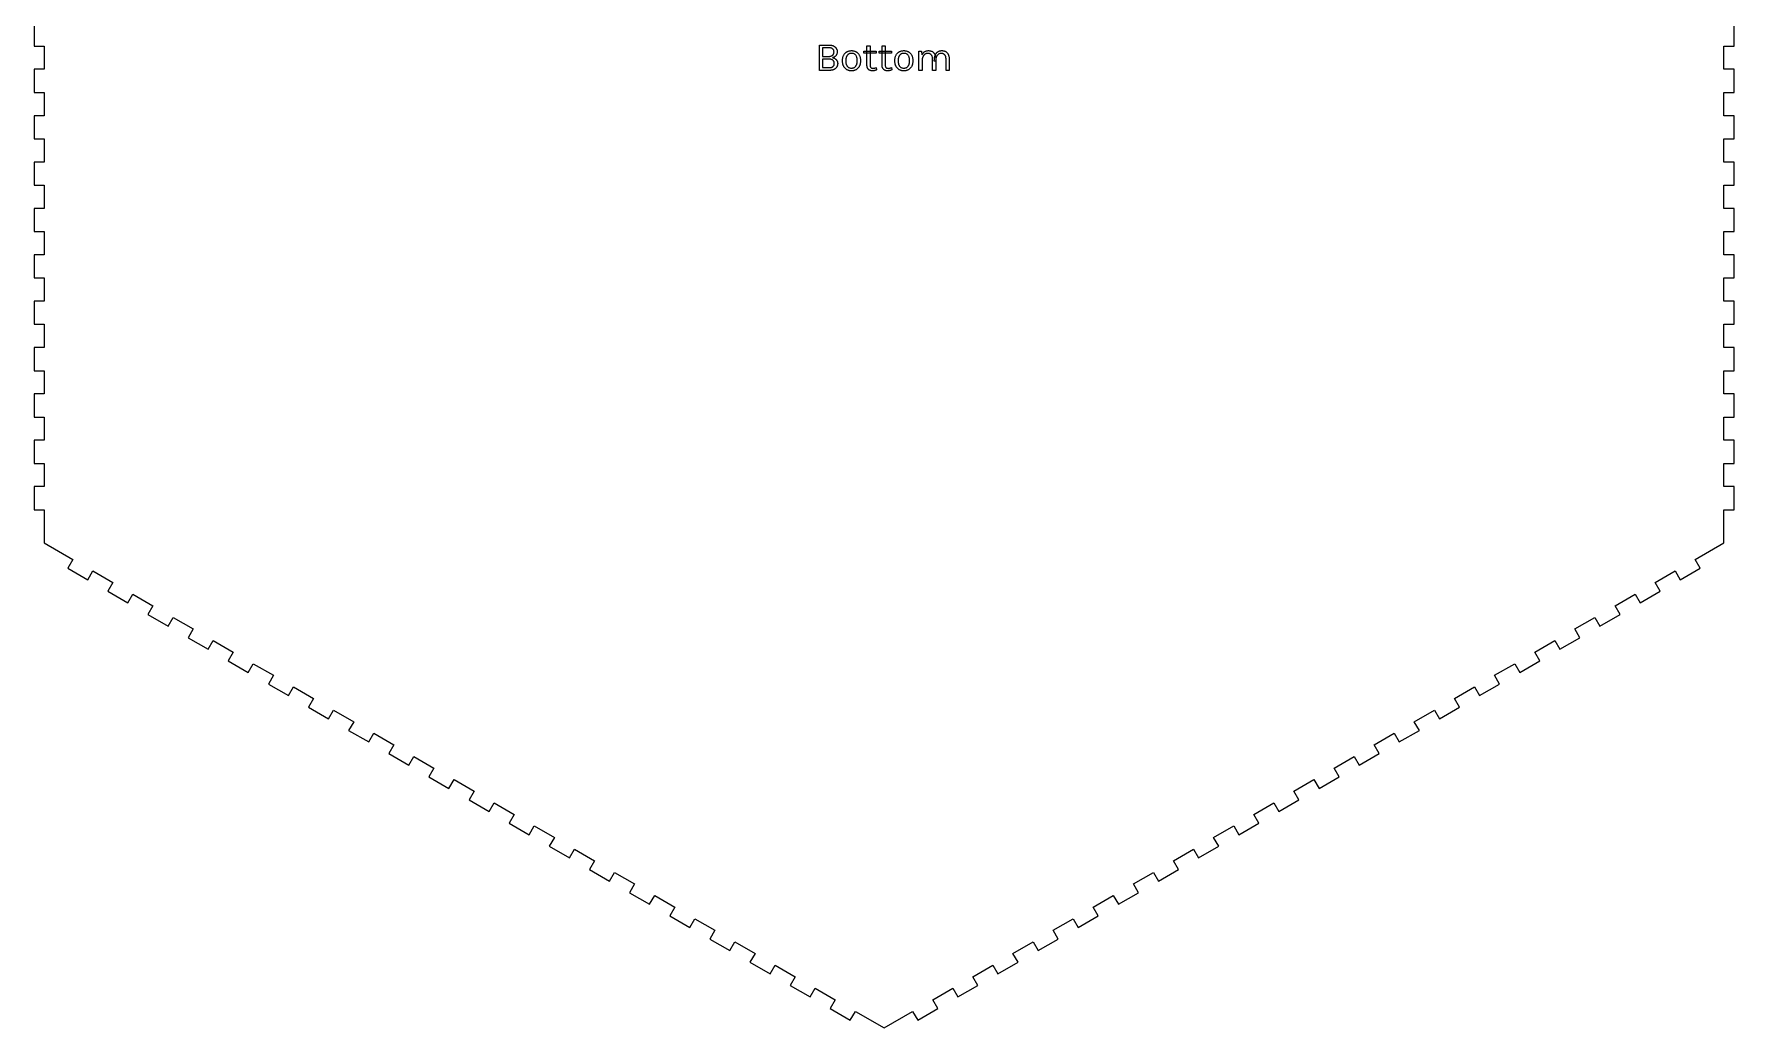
# Model space of a CAD drawing. Extents: x 3 to 808, y 3 to 580.
# Drawn here: x 3 to 509, y 3 to 299 of the extents above; entities that cross this region are included whole.
import ezdxf

# ---------------------------------------------------------------- set-up
doc = ezdxf.new("R2010")
doc.units = 0
doc.layers.get('0').update_dxf_attribs({"lineweight": 0})

msp = doc.modelspace()

# ---------------------------------------------------------------- linework, layer by layer
for p, q in [((3, 302.021), (3, 295.123)), ((509, 295.123), (509, 302.021)), ((3, 295.123), (6, 295.123)), ((6, 295.123), (6, 288.227)), ((236.8, 287.907), (236.8, 295.443)), ((236.8, 295.443), (239.62, 295.443)), ((239.596, 294.639), (237.736, 294.639)), ((237.736, 294.639), (237.736, 292.071)), ((239.736, 294.636), (239.596, 294.639)), ((239.596, 294.639), (239.596, 294.639)), ((239.596, 294.639), (239.596, 294.639)), ((239.62, 295.443), (239.783, 295.44)), ((239.869, 294.626), (239.736, 294.636)), ((239.783, 295.44), (239.94, 295.432)), ((239.997, 294.609), (239.869, 294.626)), ((239.94, 295.432), (240.091, 295.418)), ((240.118, 294.586), (239.997, 294.609)), ((240.091, 295.418), (240.237, 295.399)), ((240.233, 294.556), (240.118, 294.586)), ((240.342, 294.52), (240.233, 294.556)), ((240.237, 295.399), (240.377, 295.375)), ((240.444, 294.477), (240.342, 294.52)), ((240.377, 295.375), (240.512, 295.345)), ((240.541, 294.428), (240.444, 294.477)), ((240.512, 295.345), (240.641, 295.309)), ((240.631, 294.372), (240.541, 294.428)), ((240.715, 294.309), (240.631, 294.372)), ((240.641, 295.309), (240.764, 295.268)), ((240.792, 294.24), (240.715, 294.309)), ((240.764, 295.268), (240.882, 295.222)), ((240.861, 294.166), (240.792, 294.24)), ((240.922, 294.088), (240.861, 294.166)), ((240.882, 295.222), (240.994, 295.17)), ((240.974, 294.004), (240.922, 294.088)), ((241.019, 293.914), (240.974, 294.004)), ((240.994, 295.17), (241.1, 295.113)), ((241.055, 293.82), (241.019, 293.914)), ((241.084, 293.72), (241.055, 293.82)), ((241.104, 293.616), (241.084, 293.72)), ((241.1, 295.113), (241.201, 295.054)), ((241.116, 293.506), (241.104, 293.616)), ((241.12, 293.391), (241.116, 293.506)), ((241.201, 295.054), (241.297, 294.99)), ((241.297, 294.99), (241.387, 294.924)), ((241.387, 294.924), (241.471, 294.853)), ((241.471, 294.853), (241.55, 294.78)), ((241.55, 294.78), (241.623, 294.702)), ((241.623, 294.702), (241.691, 294.622)), ((241.691, 294.622), (241.753, 294.537)), ((241.753, 294.537), (241.81, 294.45)), ((241.81, 294.45), (241.861, 294.36)), ((241.861, 294.36), (241.907, 294.268)), ((241.907, 294.268), (241.948, 294.174)), ((241.948, 294.174), (241.983, 294.079)), ((241.983, 294.079), (242.012, 293.983)), ((242.012, 293.983), (242.037, 293.884)), ((242.037, 293.884), (242.056, 293.784)), ((242.056, 293.784), (242.069, 293.683)), ((242.069, 293.683), (242.077, 293.58)), ((242.077, 293.58), (242.08, 293.475)), ((244.957, 293.445), (245.079, 293.51)), ((245.079, 293.51), (245.205, 293.568)), ((245.205, 293.568), (245.334, 293.619)), ((245.334, 293.619), (245.467, 293.664)), ((245.467, 293.664), (245.603, 293.701)), ((245.603, 293.701), (245.742, 293.732)), ((245.742, 293.732), (245.885, 293.756)), ((245.885, 293.756), (246.031, 293.773)), ((246.031, 293.773), (246.181, 293.783)), ((246.181, 293.783), (246.334, 293.787)), ((246.334, 293.787), (246.334, 293.787)), ((246.334, 293.787), (246.486, 293.783)), ((246.486, 293.783), (246.635, 293.773)), ((246.635, 293.773), (246.78, 293.756)), ((246.78, 293.756), (246.922, 293.732)), ((246.922, 293.732), (247.061, 293.701)), ((247.061, 293.701), (247.196, 293.664)), ((247.196, 293.664), (247.328, 293.619)), ((247.328, 293.619), (247.457, 293.568)), ((247.457, 293.568), (247.583, 293.51)), ((247.583, 293.51), (247.705, 293.445)), ((250.012, 292.995), (250.012, 293.643)), ((250.012, 293.643), (253.672, 293.643)), ((250.936, 289.383), (250.936, 295.239)), ((250.936, 295.239), (251.86, 295.239)), ((251.86, 295.239), (251.86, 289.407)), ((253.672, 293.643), (253.672, 292.995)), ((254.524, 292.995), (254.524, 293.643)), ((254.524, 293.643), (258.184, 293.643)), ((255.448, 289.383), (255.448, 295.239)), ((255.448, 295.239), (256.372, 295.239)), ((256.372, 295.239), (256.372, 289.407)), ((258.184, 293.643), (258.184, 292.995)), ((260.539, 293.445), (260.661, 293.51)), ((260.661, 293.51), (260.787, 293.568)), ((260.787, 293.568), (260.916, 293.619)), ((260.916, 293.619), (261.049, 293.664)), ((261.049, 293.664), (261.185, 293.701)), ((261.185, 293.701), (261.324, 293.732)), ((261.324, 293.732), (261.467, 293.756)), ((261.467, 293.756), (261.613, 293.773)), ((261.613, 293.773), (261.763, 293.783)), ((261.763, 293.783), (261.916, 293.787)), ((261.916, 293.787), (261.916, 293.787)), ((261.916, 293.787), (262.068, 293.783)), ((262.068, 293.783), (262.217, 293.773)), ((262.217, 293.773), (262.362, 293.756)), ((262.362, 293.756), (262.504, 293.732)), ((262.504, 293.732), (262.643, 293.701)), ((262.643, 293.701), (262.778, 293.664)), ((262.778, 293.664), (262.91, 293.619)), ((262.91, 293.619), (263.039, 293.568)), ((263.039, 293.568), (263.165, 293.51)), ((263.165, 293.51), (263.287, 293.445)), ((266.398, 287.907), (266.398, 293.643)), ((266.398, 293.643), (267.202, 293.643)), ((267.202, 293.643), (267.31, 292.491)), ((268.069, 293.451), (268.169, 293.515)), ((268.169, 293.515), (268.272, 293.572)), ((268.272, 293.572), (268.38, 293.622)), ((268.38, 293.622), (268.491, 293.666)), ((268.491, 293.666), (268.607, 293.703)), ((268.607, 293.703), (268.726, 293.733)), ((268.726, 293.733), (268.849, 293.757)), ((268.849, 293.757), (268.976, 293.773)), ((268.976, 293.773), (269.107, 293.783)), ((269.107, 293.783), (269.242, 293.787)), ((269.242, 293.787), (269.242, 293.787)), ((269.242, 293.787), (269.376, 293.784)), ((269.376, 293.784), (269.505, 293.775)), ((269.505, 293.775), (269.631, 293.76)), ((269.631, 293.76), (269.753, 293.738)), ((269.753, 293.738), (269.871, 293.711)), ((269.871, 293.711), (269.985, 293.678)), ((269.985, 293.678), (270.096, 293.638)), ((270.096, 293.638), (270.202, 293.593)), ((270.202, 293.593), (270.304, 293.541)), ((270.304, 293.541), (270.403, 293.484)), ((270.403, 293.484), (270.497, 293.421)), ((272.043, 293.462), (272.121, 293.51)), ((272.121, 293.51), (272.201, 293.554)), ((272.201, 293.554), (272.284, 293.595)), ((272.284, 293.595), (272.369, 293.631)), ((272.369, 293.631), (272.457, 293.664)), ((272.457, 293.664), (272.546, 293.693)), ((272.546, 293.693), (272.638, 293.718)), ((272.638, 293.718), (272.733, 293.739)), ((272.733, 293.739), (272.829, 293.756)), ((272.829, 293.756), (272.928, 293.77)), ((272.928, 293.77), (273.029, 293.779)), ((273.029, 293.779), (273.132, 293.785)), ((273.132, 293.785), (273.238, 293.787)), ((273.238, 293.787), (273.238, 293.787)), ((273.238, 293.787), (273.372, 293.784)), ((273.372, 293.784), (273.501, 293.775)), ((273.501, 293.775), (273.627, 293.76)), ((273.627, 293.76), (273.749, 293.738)), ((273.749, 293.738), (273.867, 293.711)), ((273.867, 293.711), (273.981, 293.678)), ((273.981, 293.678), (274.092, 293.638)), ((274.092, 293.638), (274.198, 293.593)), ((274.198, 293.593), (274.3, 293.541)), ((274.3, 293.541), (274.399, 293.484)), ((274.399, 293.484), (274.493, 293.421)), ((506, 288.227), (506, 295.123)), ((506, 295.123), (509, 295.123)), ((237.736, 292.071), (239.584, 292.071)), ((237.736, 291.267), (237.736, 288.723)), ((239.608, 291.267), (237.736, 291.267)), ((237.736, 291.267), (237.736, 291.267)), ((237.736, 288.723), (239.608, 288.723)), ((239.584, 292.071), (239.722, 292.074)), ((239.763, 291.263), (239.608, 291.267)), ((239.608, 291.267), (239.608, 291.267)), ((239.608, 288.723), (239.775, 288.726)), ((239.722, 292.074), (239.853, 292.085)), ((239.909, 291.253), (239.763, 291.263)), ((239.775, 288.726), (239.932, 288.737)), ((239.853, 292.085), (239.98, 292.102)), ((240.049, 291.236), (239.909, 291.253)), ((239.932, 288.737), (240.079, 288.755)), ((239.98, 292.102), (240.1, 292.126)), ((240.18, 291.212), (240.049, 291.236)), ((240.079, 288.755), (240.217, 288.78)), ((240.1, 292.126), (240.215, 292.157)), ((240.304, 291.181), (240.18, 291.212)), ((240.215, 292.157), (240.324, 292.195)), ((240.217, 288.78), (240.345, 288.813)), ((240.42, 291.143), (240.304, 291.181)), ((240.324, 292.195), (240.427, 292.24)), ((240.345, 288.813), (240.464, 288.852)), ((240.529, 291.098), (240.42, 291.143)), ((240.427, 292.24), (240.525, 292.292)), ((240.464, 288.852), (240.573, 288.899)), ((240.525, 292.292), (240.617, 292.35)), ((240.629, 291.046), (240.529, 291.098)), ((240.573, 288.899), (240.672, 288.953)), ((240.617, 292.35), (240.703, 292.416)), ((240.723, 290.987), (240.629, 291.046)), ((240.791, 291.737), (240.652, 291.699)), ((240.652, 291.699), (240.652, 291.699)), ((240.652, 291.699), (240.743, 291.683)), ((240.672, 288.953), (240.761, 289.014)), ((240.703, 292.416), (240.782, 292.488)), ((240.808, 290.922), (240.723, 290.987)), ((240.743, 291.683), (240.832, 291.663)), ((240.761, 289.014), (240.841, 289.083)), ((240.782, 292.488), (240.853, 292.565)), ((240.923, 291.781), (240.791, 291.737)), ((240.886, 290.851), (240.808, 290.922)), ((240.832, 291.663), (240.919, 291.639)), ((240.841, 289.083), (240.912, 289.157)), ((240.853, 292.565), (240.916, 292.648)), ((240.955, 290.775), (240.886, 290.851)), ((240.912, 289.157), (240.976, 289.235)), ((240.916, 292.648), (240.97, 292.737)), ((240.919, 291.639), (241.004, 291.612)), ((241.048, 291.83), (240.923, 291.781)), ((241.016, 290.695), (240.955, 290.775)), ((240.97, 292.737), (241.016, 292.832)), ((240.976, 289.235), (241.032, 289.317)), ((241.004, 291.612), (241.086, 291.581)), ((241.016, 292.832), (241.053, 292.932)), ((241.069, 290.61), (241.016, 290.695)), ((241.032, 289.317), (241.081, 289.403)), ((241.166, 291.886), (241.048, 291.83)), ((241.053, 292.932), (241.082, 293.038)), ((241.114, 290.521), (241.069, 290.61)), ((241.081, 289.403), (241.122, 289.494)), ((241.082, 293.038), (241.103, 293.15)), ((241.086, 291.581), (241.166, 291.547)), ((241.103, 293.15), (241.116, 293.268)), ((241.151, 290.427), (241.114, 290.521)), ((241.116, 293.268), (241.12, 293.391)), ((241.12, 293.391), (241.12, 293.391)), ((241.122, 289.494), (241.156, 289.588)), ((241.179, 290.329), (241.151, 290.427)), ((241.156, 289.588), (241.182, 289.687)), ((241.277, 291.949), (241.166, 291.886)), ((241.166, 291.547), (241.244, 291.508)), ((241.2, 290.226), (241.179, 290.329)), ((241.182, 289.687), (241.201, 289.789)), ((241.212, 290.119), (241.2, 290.226)), ((241.201, 289.789), (241.212, 289.896)), ((241.216, 290.007), (241.212, 290.119)), ((241.212, 289.896), (241.216, 290.007)), ((241.216, 290.007), (241.216, 290.007)), ((241.244, 291.508), (241.32, 291.466)), ((241.38, 292.017), (241.277, 291.949)), ((241.32, 291.466), (241.394, 291.421)), ((241.477, 292.091), (241.38, 292.017)), ((241.394, 291.421), (241.465, 291.372)), ((241.526, 288.436), (241.456, 288.383)), ((241.465, 291.372), (241.534, 291.32)), ((241.566, 292.171), (241.477, 292.091)), ((241.592, 288.491), (241.526, 288.436)), ((241.534, 291.32), (241.599, 291.265)), ((241.648, 292.257), (241.566, 292.171)), ((241.654, 288.549), (241.592, 288.491)), ((241.599, 291.265), (241.662, 291.209)), ((241.723, 292.35), (241.648, 292.257)), ((241.712, 288.608), (241.654, 288.549)), ((241.662, 291.209), (241.721, 291.15)), ((241.767, 288.669), (241.712, 288.608)), ((241.721, 291.15), (241.778, 291.088)), ((241.791, 292.447), (241.723, 292.35)), ((241.819, 288.732), (241.767, 288.669)), ((241.778, 291.088), (241.831, 291.025)), ((241.852, 292.547), (241.791, 292.447)), ((241.867, 288.796), (241.819, 288.732)), ((241.831, 291.025), (241.881, 290.959)), ((241.905, 292.651), (241.852, 292.547)), ((241.911, 288.861), (241.867, 288.796)), ((241.881, 290.959), (241.929, 290.891)), ((241.951, 292.759), (241.905, 292.651)), ((241.952, 288.928), (241.911, 288.861)), ((241.929, 290.891), (241.973, 290.82)), ((241.991, 292.87), (241.951, 292.759)), ((241.99, 288.996), (241.952, 288.928)), ((241.973, 290.82), (242.014, 290.748)), ((242.025, 289.065), (241.99, 288.996)), ((242.023, 292.984), (241.991, 292.87)), ((242.014, 290.748), (242.052, 290.673)), ((242.048, 293.101), (242.023, 292.984)), ((242.055, 289.136), (242.025, 289.065)), ((242.066, 293.222), (242.048, 293.101)), ((242.052, 290.673), (242.085, 290.598)), ((242.083, 289.209), (242.055, 289.136)), ((242.076, 293.347), (242.066, 293.222)), ((242.08, 293.475), (242.076, 293.347)), ((242.08, 293.475), (242.08, 293.475)), ((242.108, 289.282), (242.083, 289.209)), ((242.085, 290.598), (242.115, 290.522)), ((242.129, 289.356), (242.108, 289.282)), ((242.115, 290.522), (242.141, 290.444)), ((242.149, 289.43), (242.129, 289.356)), ((242.141, 290.444), (242.162, 290.366)), ((242.166, 289.504), (242.149, 289.43)), ((242.162, 290.366), (242.18, 290.287)), ((242.18, 289.579), (242.166, 289.504)), ((242.18, 290.287), (242.194, 290.206)), ((242.191, 289.654), (242.18, 289.579)), ((242.2, 289.73), (242.191, 289.654)), ((242.194, 290.206), (242.204, 290.125)), ((242.207, 289.806), (242.2, 289.73)), ((242.204, 290.125), (242.21, 290.042)), ((242.211, 289.882), (242.207, 289.806)), ((242.21, 290.042), (242.212, 289.959)), ((242.212, 289.959), (242.211, 289.882)), ((242.212, 289.959), (242.212, 289.959)), ((243.658, 290.775), (243.661, 290.97)), ((243.661, 290.581), (243.658, 290.775)), ((243.658, 290.775), (243.658, 290.775)), ((243.661, 290.97), (243.672, 291.158)), ((243.672, 290.394), (243.661, 290.581)), ((243.672, 291.158), (243.689, 291.34)), ((243.689, 290.212), (243.672, 290.394)), ((243.689, 291.34), (243.714, 291.515)), ((243.714, 290.038), (243.689, 290.212)), ((243.714, 291.515), (243.745, 291.685)), ((243.745, 289.869), (243.714, 290.038)), ((243.745, 291.685), (243.783, 291.847)), ((243.783, 289.706), (243.745, 289.869)), ((243.783, 291.847), (243.829, 292.004)), ((243.829, 289.55), (243.783, 289.706)), ((243.829, 292.004), (243.881, 292.153)), ((243.881, 289.4), (243.829, 289.55)), ((243.881, 292.153), (243.94, 292.297)), ((243.94, 289.256), (243.881, 289.4)), ((243.94, 292.297), (244.006, 292.434)), ((244.006, 289.119), (243.94, 289.256)), ((244.006, 292.434), (244.078, 292.564)), ((244.078, 288.988), (244.006, 289.119)), ((244.078, 292.564), (244.155, 292.688)), ((244.155, 288.863), (244.078, 288.988)), ((244.155, 292.688), (244.238, 292.806)), ((244.238, 288.745), (244.155, 288.863)), ((244.238, 292.806), (244.325, 292.917)), ((244.325, 288.634), (244.238, 288.745)), ((244.325, 292.917), (244.418, 293.021)), ((244.418, 288.529), (244.325, 288.634)), ((244.418, 293.021), (244.515, 293.119)), ((244.515, 288.431), (244.418, 288.529)), ((244.515, 293.119), (244.618, 293.21)), ((244.618, 288.34), (244.515, 288.431)), ((244.618, 293.21), (244.726, 293.295)), ((244.62, 290.91), (244.618, 290.775)), ((244.618, 290.775), (244.618, 290.775)), ((244.618, 290.775), (244.622, 290.576)), ((244.626, 291.041), (244.62, 290.91)), ((244.622, 290.576), (244.635, 290.386)), ((244.636, 291.168), (244.626, 291.041)), ((244.635, 290.386), (244.657, 290.204)), ((244.65, 291.292), (244.636, 291.168)), ((244.668, 291.412), (244.65, 291.292)), ((244.657, 290.204), (244.687, 290.031)), ((244.69, 291.528), (244.668, 291.412)), ((244.687, 290.031), (244.725, 289.867)), ((244.716, 291.64), (244.69, 291.528)), ((244.747, 291.748), (244.716, 291.64)), ((244.725, 289.867), (244.772, 289.71)), ((244.726, 293.295), (244.839, 293.373)), ((244.781, 291.853), (244.747, 291.748)), ((244.772, 289.71), (244.828, 289.562)), ((244.819, 291.954), (244.781, 291.853)), ((244.861, 292.051), (244.819, 291.954)), ((244.828, 289.562), (244.893, 289.423)), ((244.839, 293.373), (244.957, 293.445)), ((244.907, 292.143), (244.861, 292.051)), ((244.893, 289.423), (244.965, 289.292)), ((244.956, 292.23), (244.907, 292.143)), ((245.01, 292.313), (244.956, 292.23)), ((244.965, 289.292), (245.047, 289.17)), ((245.066, 292.392), (245.01, 292.313)), ((245.047, 289.17), (245.137, 289.058)), ((245.127, 292.466), (245.066, 292.392)), ((245.192, 292.535), (245.127, 292.466)), ((245.137, 289.058), (245.235, 288.957)), ((245.26, 292.6), (245.192, 292.535)), ((245.235, 288.957), (245.341, 288.868)), ((245.331, 292.66), (245.26, 292.6)), ((245.407, 292.716), (245.331, 292.66)), ((245.341, 288.868), (245.455, 288.792)), ((245.486, 292.767), (245.407, 292.716)), ((245.455, 288.792), (245.577, 288.727)), ((245.569, 292.812), (245.486, 292.767)), ((245.655, 292.852), (245.569, 292.812)), ((245.577, 288.727), (245.708, 288.673)), ((245.745, 292.887), (245.655, 292.852)), ((245.708, 288.673), (245.846, 288.632)), ((245.838, 292.916), (245.745, 292.887)), ((245.935, 292.94), (245.838, 292.916)), ((245.846, 288.632), (245.993, 288.602)), ((246.036, 292.959), (245.935, 292.94)), ((245.993, 288.602), (246.147, 288.585)), ((246.139, 292.972), (246.036, 292.959)), ((246.247, 292.98), (246.139, 292.972)), ((246.147, 288.585), (246.31, 288.579)), ((246.358, 292.983), (246.247, 292.98)), ((246.31, 288.579), (246.42, 288.581)), ((246.31, 288.579), (246.31, 288.579)), ((246.31, 288.579), (246.31, 288.579)), ((246.522, 292.977), (246.358, 292.983)), ((246.358, 292.983), (246.358, 292.983)), ((246.42, 288.581), (246.526, 288.589)), ((246.677, 292.959), (246.522, 292.977)), ((246.526, 288.589), (246.63, 288.603)), ((246.63, 288.603), (246.73, 288.622)), ((246.825, 292.93), (246.677, 292.959)), ((246.73, 288.622), (246.826, 288.646)), ((246.964, 292.888), (246.825, 292.93)), ((246.826, 288.646), (246.919, 288.675)), ((246.919, 288.675), (247.009, 288.71)), ((247.095, 292.835), (246.964, 292.888)), ((247.009, 288.71), (247.095, 288.75)), ((247.217, 292.77), (247.095, 292.835)), ((247.095, 288.75), (247.178, 288.795)), ((247.178, 288.795), (247.258, 288.846)), ((247.331, 292.693), (247.217, 292.77)), ((247.258, 288.846), (247.334, 288.901)), ((247.437, 292.605), (247.331, 292.693)), ((247.334, 288.901), (247.406, 288.962)), ((247.406, 288.962), (247.475, 289.026)), ((247.535, 292.504), (247.437, 292.605)), ((247.475, 289.026), (247.54, 289.095)), ((247.624, 292.392), (247.535, 292.504)), ((247.54, 289.095), (247.601, 289.169)), ((247.601, 289.169), (247.658, 289.247)), ((247.705, 292.269), (247.624, 292.392)), ((247.658, 289.247), (247.711, 289.33)), ((247.705, 293.445), (247.823, 293.373)), ((247.777, 292.138), (247.705, 292.269)), ((247.711, 289.33), (247.761, 289.417)), ((247.761, 289.417), (247.807, 289.509)), ((247.841, 291.998), (247.777, 292.138)), ((247.807, 289.509), (247.849, 289.605)), ((247.823, 293.373), (247.936, 293.295)), ((247.897, 291.849), (247.841, 291.998)), ((247.849, 289.605), (247.887, 289.705)), ((247.887, 289.705), (247.921, 289.809)), ((247.944, 291.692), (247.897, 291.849)), ((247.921, 289.809), (247.952, 289.917)), ((247.936, 293.295), (248.044, 293.21)), ((247.982, 291.526), (247.944, 291.692)), ((247.952, 289.917), (247.978, 290.028)), ((247.978, 290.028), (248, 290.143)), ((248.012, 291.351), (247.982, 291.526)), ((248, 290.143), (248.018, 290.262)), ((248.033, 291.168), (248.012, 291.351)), ((248.018, 290.262), (248.032, 290.385)), ((248.032, 290.385), (248.042, 290.511)), ((248.046, 290.976), (248.033, 291.168)), ((248.042, 290.511), (248.048, 290.641)), ((248.044, 293.21), (248.146, 293.119)), ((248.146, 288.431), (248.044, 288.34)), ((248.05, 290.775), (248.046, 290.976)), ((248.048, 290.641), (248.05, 290.775)), ((248.05, 290.775), (248.05, 290.775)), ((248.146, 293.119), (248.244, 293.021)), ((248.244, 288.529), (248.146, 288.431)), ((248.244, 293.021), (248.336, 292.917)), ((248.336, 288.634), (248.244, 288.529)), ((248.336, 292.917), (248.423, 292.806)), ((248.423, 288.745), (248.336, 288.634)), ((248.423, 292.806), (248.505, 292.688)), ((248.505, 288.863), (248.423, 288.745)), ((248.505, 292.688), (248.581, 292.564)), ((248.581, 288.988), (248.505, 288.863)), ((248.581, 292.564), (248.653, 292.434)), ((248.653, 289.119), (248.581, 288.988)), ((248.653, 292.434), (248.719, 292.297)), ((248.719, 289.256), (248.653, 289.119)), ((248.719, 292.297), (248.777, 292.153)), ((248.777, 289.4), (248.719, 289.256)), ((248.777, 292.153), (248.829, 292.004)), ((248.829, 289.55), (248.777, 289.4)), ((248.829, 292.004), (248.874, 291.847)), ((248.874, 289.706), (248.829, 289.55)), ((248.874, 291.847), (248.912, 291.685)), ((248.912, 289.869), (248.874, 289.706)), ((248.912, 291.685), (248.943, 291.515)), ((248.943, 290.038), (248.912, 289.869)), ((248.943, 291.515), (248.967, 291.34)), ((248.967, 290.212), (248.943, 290.038)), ((248.967, 291.34), (248.984, 291.158)), ((248.984, 290.394), (248.967, 290.212)), ((248.984, 291.158), (248.995, 290.97)), ((248.995, 290.581), (248.984, 290.394)), ((248.995, 290.97), (248.998, 290.775)), ((248.998, 290.775), (248.995, 290.581)), ((248.998, 290.775), (248.998, 290.775)), ((253.672, 292.995), (250.012, 292.995)), ((250.938, 289.277), (250.936, 289.383)), ((250.936, 289.383), (250.936, 289.383)), ((250.945, 289.174), (250.938, 289.277)), ((250.955, 289.075), (250.945, 289.174)), ((250.971, 288.98), (250.955, 289.075)), ((250.99, 288.888), (250.971, 288.98)), ((251.014, 288.8), (250.99, 288.888)), ((251.042, 288.715), (251.014, 288.8)), ((251.074, 288.634), (251.042, 288.715)), ((251.111, 288.557), (251.074, 288.634)), ((251.152, 288.483), (251.111, 288.557)), ((251.197, 288.413), (251.152, 288.483)), ((251.86, 289.407), (251.868, 289.238)), ((251.868, 289.238), (251.893, 289.087)), ((251.893, 289.087), (251.935, 288.954)), ((251.935, 288.954), (251.992, 288.838)), ((251.992, 288.838), (252.067, 288.741)), ((252.067, 288.741), (252.158, 288.661)), ((252.158, 288.661), (252.266, 288.599)), ((252.266, 288.599), (252.39, 288.554)), ((252.39, 288.554), (252.531, 288.528)), ((252.531, 288.528), (252.688, 288.519)), ((252.688, 288.519), (252.688, 288.519)), ((252.688, 288.519), (252.737, 288.519)), ((252.737, 288.519), (252.786, 288.521)), ((252.786, 288.521), (252.834, 288.524)), ((252.834, 288.524), (252.882, 288.527)), ((252.882, 288.527), (252.93, 288.532)), ((252.93, 288.532), (252.978, 288.538)), ((252.978, 288.538), (253.025, 288.545)), ((253.025, 288.545), (253.072, 288.553)), ((253.072, 288.553), (253.119, 288.563)), ((253.119, 288.563), (253.165, 288.573)), ((253.165, 288.573), (253.212, 288.584)), ((253.212, 288.584), (253.26, 288.597)), ((253.26, 288.597), (253.309, 288.61)), ((253.309, 288.61), (253.359, 288.625)), ((253.359, 288.625), (253.41, 288.64)), ((253.41, 288.64), (253.463, 288.657)), ((253.463, 288.657), (253.516, 288.675)), ((253.516, 288.675), (253.571, 288.694)), ((253.571, 288.694), (253.627, 288.714)), ((253.627, 288.714), (253.684, 288.735)), ((253.672, 292.995), (253.672, 292.995)), ((253.684, 288.735), (253.684, 288.735)), ((253.684, 288.735), (253.816, 288.063)), ((258.184, 292.995), (254.524, 292.995)), ((255.45, 289.277), (255.448, 289.383)), ((255.448, 289.383), (255.448, 289.383)), ((255.457, 289.174), (255.45, 289.277)), ((255.467, 289.075), (255.457, 289.174)), ((255.483, 288.98), (255.467, 289.075)), ((255.502, 288.888), (255.483, 288.98)), ((255.526, 288.8), (255.502, 288.888)), ((255.554, 288.715), (255.526, 288.8)), ((255.586, 288.634), (255.554, 288.715)), ((255.623, 288.557), (255.586, 288.634)), ((255.664, 288.483), (255.623, 288.557)), ((255.709, 288.413), (255.664, 288.483)), ((256.372, 289.407), (256.38, 289.238)), ((256.38, 289.238), (256.405, 289.087)), ((256.405, 289.087), (256.447, 288.954)), ((256.447, 288.954), (256.504, 288.838)), ((256.504, 288.838), (256.579, 288.741)), ((256.579, 288.741), (256.67, 288.661)), ((256.67, 288.661), (256.778, 288.599)), ((256.778, 288.599), (256.902, 288.554)), ((256.902, 288.554), (257.043, 288.528)), ((257.043, 288.528), (257.2, 288.519)), ((257.2, 288.519), (257.2, 288.519)), ((257.2, 288.519), (257.249, 288.519)), ((257.249, 288.519), (257.298, 288.521)), ((257.298, 288.521), (257.346, 288.524)), ((257.346, 288.524), (257.394, 288.527)), ((257.394, 288.527), (257.442, 288.532)), ((257.442, 288.532), (257.49, 288.538)), ((257.49, 288.538), (257.537, 288.545)), ((257.537, 288.545), (257.584, 288.553)), ((257.584, 288.553), (257.631, 288.563)), ((257.631, 288.563), (257.677, 288.573)), ((257.677, 288.573), (257.724, 288.584)), ((257.724, 288.584), (257.772, 288.597)), ((257.772, 288.597), (257.821, 288.61)), ((257.821, 288.61), (257.871, 288.625)), ((257.871, 288.625), (257.922, 288.64)), ((257.922, 288.64), (257.975, 288.657)), ((257.975, 288.657), (258.028, 288.675)), ((258.028, 288.675), (258.083, 288.694)), ((258.083, 288.694), (258.139, 288.714)), ((258.139, 288.714), (258.196, 288.735)), ((258.184, 292.995), (258.184, 292.995)), ((258.196, 288.735), (258.196, 288.735)), ((258.196, 288.735), (258.328, 288.063)), ((259.24, 290.775), (259.243, 290.97)), ((259.243, 290.581), (259.24, 290.775)), ((259.24, 290.775), (259.24, 290.775)), ((259.243, 290.97), (259.254, 291.158)), ((259.254, 290.394), (259.243, 290.581)), ((259.254, 291.158), (259.271, 291.34)), ((259.271, 290.212), (259.254, 290.394)), ((259.271, 291.34), (259.296, 291.515)), ((259.296, 290.038), (259.271, 290.212)), ((259.296, 291.515), (259.327, 291.685)), ((259.327, 289.869), (259.296, 290.038)), ((259.327, 291.685), (259.365, 291.847)), ((259.365, 289.706), (259.327, 289.869)), ((259.365, 291.847), (259.411, 292.004)), ((259.411, 289.55), (259.365, 289.706)), ((259.411, 292.004), (259.463, 292.153)), ((259.463, 289.4), (259.411, 289.55)), ((259.463, 292.153), (259.522, 292.297)), ((259.522, 289.256), (259.463, 289.4)), ((259.522, 292.297), (259.588, 292.434)), ((259.588, 289.119), (259.522, 289.256)), ((259.588, 292.434), (259.66, 292.564)), ((259.66, 288.988), (259.588, 289.119)), ((259.66, 292.564), (259.737, 292.688)), ((259.737, 288.863), (259.66, 288.988)), ((259.737, 292.688), (259.82, 292.806)), ((259.82, 288.745), (259.737, 288.863)), ((259.82, 292.806), (259.907, 292.917)), ((259.907, 288.634), (259.82, 288.745)), ((259.907, 292.917), (260, 293.021)), ((260, 288.529), (259.907, 288.634)), ((260, 293.021), (260.097, 293.119)), ((260.097, 288.431), (260, 288.529)), ((260.097, 293.119), (260.2, 293.21)), ((260.2, 288.34), (260.097, 288.431)), ((260.2, 293.21), (260.308, 293.295)), ((260.202, 290.91), (260.2, 290.775)), ((260.2, 290.775), (260.2, 290.775)), ((260.2, 290.775), (260.204, 290.576)), ((260.208, 291.041), (260.202, 290.91)), ((260.204, 290.576), (260.217, 290.386)), ((260.218, 291.168), (260.208, 291.041)), ((260.217, 290.386), (260.239, 290.204)), ((260.232, 291.292), (260.218, 291.168)), ((260.25, 291.412), (260.232, 291.292)), ((260.239, 290.204), (260.269, 290.031)), ((260.272, 291.528), (260.25, 291.412)), ((260.269, 290.031), (260.307, 289.867)), ((260.298, 291.64), (260.272, 291.528)), ((260.329, 291.748), (260.298, 291.64)), ((260.307, 289.867), (260.354, 289.71)), ((260.308, 293.295), (260.421, 293.373)), ((260.363, 291.853), (260.329, 291.748)), ((260.354, 289.71), (260.41, 289.562)), ((260.401, 291.954), (260.363, 291.853)), ((260.443, 292.051), (260.401, 291.954)), ((260.41, 289.562), (260.475, 289.423)), ((260.421, 293.373), (260.539, 293.445)), ((260.489, 292.143), (260.443, 292.051)), ((260.475, 289.423), (260.547, 289.292)), ((260.538, 292.23), (260.489, 292.143)), ((260.592, 292.313), (260.538, 292.23)), ((260.547, 289.292), (260.629, 289.17)), ((260.649, 292.392), (260.592, 292.313)), ((260.629, 289.17), (260.719, 289.058)), ((260.709, 292.466), (260.649, 292.392)), ((260.774, 292.535), (260.709, 292.466)), ((260.719, 289.058), (260.817, 288.957)), ((260.842, 292.6), (260.774, 292.535)), ((260.817, 288.957), (260.923, 288.868)), ((260.913, 292.66), (260.842, 292.6)), ((260.989, 292.716), (260.913, 292.66)), ((260.923, 288.868), (261.037, 288.792)), ((261.068, 292.767), (260.989, 292.716)), ((261.037, 288.792), (261.159, 288.727)), ((261.151, 292.812), (261.068, 292.767)), ((261.237, 292.852), (261.151, 292.812)), ((261.159, 288.727), (261.29, 288.673)), ((261.327, 292.887), (261.237, 292.852)), ((261.29, 288.673), (261.428, 288.632)), ((261.42, 292.916), (261.327, 292.887)), ((261.517, 292.94), (261.42, 292.916)), ((261.428, 288.632), (261.575, 288.602)), ((261.618, 292.959), (261.517, 292.94)), ((261.575, 288.602), (261.729, 288.585)), ((261.721, 292.972), (261.618, 292.959)), ((261.829, 292.98), (261.721, 292.972)), ((261.729, 288.585), (261.892, 288.579)), ((261.94, 292.983), (261.829, 292.98)), ((261.892, 288.579), (262.002, 288.581)), ((261.892, 288.579), (261.892, 288.579)), ((261.892, 288.579), (261.892, 288.579)), ((262.104, 292.977), (261.94, 292.983)), ((261.94, 292.983), (261.94, 292.983)), ((262.002, 288.581), (262.108, 288.589)), ((262.259, 292.959), (262.104, 292.977)), ((262.108, 288.589), (262.212, 288.603)), ((262.212, 288.603), (262.312, 288.622)), ((262.407, 292.93), (262.259, 292.959)), ((262.312, 288.622), (262.408, 288.646)), ((262.546, 292.888), (262.407, 292.93)), ((262.408, 288.646), (262.501, 288.675)), ((262.501, 288.675), (262.591, 288.71)), ((262.676, 292.835), (262.546, 292.888)), ((262.591, 288.71), (262.677, 288.75)), ((262.799, 292.77), (262.676, 292.835)), ((262.677, 288.75), (262.76, 288.795)), ((262.76, 288.795), (262.84, 288.846)), ((262.913, 292.693), (262.799, 292.77)), ((262.84, 288.846), (262.916, 288.901)), ((263.019, 292.605), (262.913, 292.693)), ((262.916, 288.901), (262.988, 288.962)), ((262.988, 288.962), (263.057, 289.026)), ((263.117, 292.504), (263.019, 292.605)), ((263.057, 289.026), (263.122, 289.095)), ((263.206, 292.392), (263.117, 292.504)), ((263.122, 289.095), (263.183, 289.169)), ((263.183, 289.169), (263.24, 289.247)), ((263.287, 292.269), (263.206, 292.392)), ((263.24, 289.247), (263.293, 289.33)), ((263.287, 293.445), (263.405, 293.373)), ((263.359, 292.138), (263.287, 292.269)), ((263.293, 289.33), (263.343, 289.417)), ((263.343, 289.417), (263.389, 289.509)), ((263.423, 291.998), (263.359, 292.138)), ((263.389, 289.509), (263.431, 289.605)), ((263.405, 293.373), (263.518, 293.295)), ((263.479, 291.849), (263.423, 291.998)), ((263.431, 289.605), (263.469, 289.705)), ((263.469, 289.705), (263.503, 289.809)), ((263.526, 291.692), (263.479, 291.849)), ((263.503, 289.809), (263.534, 289.917)), ((263.518, 293.295), (263.626, 293.21)), ((263.564, 291.526), (263.526, 291.692)), ((263.534, 289.917), (263.56, 290.028)), ((263.56, 290.028), (263.582, 290.143)), ((263.594, 291.351), (263.564, 291.526)), ((263.582, 290.143), (263.6, 290.262)), ((263.615, 291.168), (263.594, 291.351)), ((263.6, 290.262), (263.614, 290.385)), ((263.614, 290.385), (263.624, 290.511)), ((263.628, 290.976), (263.615, 291.168)), ((263.624, 290.511), (263.63, 290.641)), ((263.626, 293.21), (263.728, 293.119)), ((263.728, 288.431), (263.626, 288.34)), ((263.632, 290.775), (263.628, 290.976)), ((263.63, 290.641), (263.632, 290.775)), ((263.632, 290.775), (263.632, 290.775)), ((263.728, 293.119), (263.825, 293.021)), ((263.825, 288.529), (263.728, 288.431)), ((263.825, 293.021), (263.918, 292.917)), ((263.918, 288.634), (263.825, 288.529)), ((263.918, 292.917), (264.005, 292.806)), ((264.005, 288.745), (263.918, 288.634)), ((264.005, 292.806), (264.087, 292.688)), ((264.087, 288.863), (264.005, 288.745)), ((264.087, 292.688), (264.163, 292.564)), ((264.163, 288.988), (264.087, 288.863)), ((264.163, 292.564), (264.235, 292.434)), ((264.235, 289.119), (264.163, 288.988)), ((264.235, 292.434), (264.301, 292.297)), ((264.301, 289.256), (264.235, 289.119)), ((264.301, 292.297), (264.359, 292.153)), ((264.359, 289.4), (264.301, 289.256)), ((264.359, 292.153), (264.411, 292.004)), ((264.411, 289.55), (264.359, 289.4)), ((264.411, 292.004), (264.456, 291.847)), ((264.456, 289.706), (264.411, 289.55)), ((264.456, 291.847), (264.494, 291.685)), ((264.494, 289.869), (264.456, 289.706)), ((264.494, 291.685), (264.525, 291.515)), ((264.525, 290.038), (264.494, 289.869)), ((264.525, 291.515), (264.549, 291.34)), ((264.549, 290.212), (264.525, 290.038)), ((264.549, 291.34), (264.566, 291.158)), ((264.566, 290.394), (264.549, 290.212)), ((264.566, 291.158), (264.577, 290.97)), ((264.577, 290.581), (264.566, 290.394)), ((264.577, 290.97), (264.58, 290.775)), ((264.58, 290.775), (264.577, 290.581)), ((264.58, 290.775), (264.58, 290.775)), ((267.31, 292.491), (267.366, 292.613)), ((267.336, 290.762), (267.334, 290.619)), ((267.334, 290.619), (267.334, 290.619)), ((267.334, 290.619), (267.334, 287.907)), ((267.342, 290.901), (267.336, 290.762)), ((267.352, 291.036), (267.342, 290.901)), ((267.367, 291.167), (267.352, 291.036)), ((267.366, 292.613), (267.427, 292.729)), ((267.385, 291.295), (267.367, 291.167)), ((267.407, 291.418), (267.385, 291.295)), ((267.434, 291.537), (267.407, 291.418)), ((267.427, 292.729), (267.492, 292.839)), ((267.465, 291.652), (267.434, 291.537)), ((267.499, 291.763), (267.465, 291.652)), ((267.492, 292.839), (267.561, 292.944)), ((267.538, 291.87), (267.499, 291.763)), ((267.581, 291.972), (267.538, 291.87)), ((267.561, 292.944), (267.635, 293.043)), ((267.627, 292.07), (267.581, 291.972)), ((267.676, 292.163), (267.627, 292.07)), ((267.635, 293.043), (267.713, 293.136)), ((267.729, 292.251), (267.676, 292.163)), ((267.713, 293.136), (267.795, 293.223)), ((267.786, 292.334), (267.729, 292.251)), ((267.845, 292.412), (267.786, 292.334)), ((267.795, 293.223), (267.882, 293.305)), ((267.909, 292.486), (267.845, 292.412)), ((267.882, 293.305), (267.973, 293.381)), ((267.976, 292.554), (267.909, 292.486)), ((267.973, 293.381), (268.069, 293.451)), ((268.046, 292.618), (267.976, 292.554)), ((268.12, 292.677), (268.046, 292.618)), ((268.197, 292.73), (268.12, 292.677)), ((268.277, 292.778), (268.197, 292.73)), ((268.359, 292.821), (268.277, 292.778)), ((268.444, 292.857), (268.359, 292.821)), ((268.533, 292.888), (268.444, 292.857)), ((268.623, 292.914), (268.533, 292.888)), ((268.717, 292.933), (268.623, 292.914)), ((268.813, 292.948), (268.717, 292.933)), ((268.912, 292.956), (268.813, 292.948)), ((269.014, 292.959), (268.912, 292.956)), ((269.147, 292.955), (269.014, 292.959)), ((269.014, 292.959), (269.014, 292.959)), ((269.274, 292.942), (269.147, 292.955)), ((269.395, 292.92), (269.274, 292.942)), ((269.511, 292.89), (269.395, 292.92)), ((269.621, 292.852), (269.511, 292.89)), ((269.725, 292.804), (269.621, 292.852)), ((269.824, 292.749), (269.725, 292.804)), ((269.916, 292.684), (269.824, 292.749)), ((270.004, 292.611), (269.916, 292.684)), ((270.085, 292.53), (270.004, 292.611)), ((270.16, 292.44), (270.085, 292.53)), ((270.226, 292.342), (270.16, 292.44)), ((270.285, 292.237), (270.226, 292.342)), ((270.337, 292.124), (270.285, 292.237)), ((270.38, 292.003), (270.337, 292.124)), ((270.415, 291.874), (270.38, 292.003)), ((270.443, 291.737), (270.415, 291.874)), ((270.462, 291.592), (270.443, 291.737)), ((270.474, 291.439), (270.462, 291.592)), ((270.478, 291.279), (270.474, 291.439)), ((270.478, 287.907), (270.478, 291.279)), ((270.497, 293.421), (270.587, 293.352)), ((270.587, 293.352), (270.673, 293.279)), ((270.673, 293.279), (270.753, 293.2)), ((270.753, 293.2), (270.83, 293.116)), ((270.83, 293.116), (270.902, 293.026)), ((270.902, 293.026), (270.969, 292.932)), ((270.969, 292.932), (271.032, 292.832)), ((270.97, 290.691), (270.972, 290.844)), ((271.402, 290.691), (270.97, 290.691)), ((270.972, 290.844), (270.976, 290.993)), ((270.976, 290.993), (270.984, 291.138)), ((270.984, 291.138), (270.994, 291.279)), ((270.994, 291.279), (271.008, 291.417)), ((271.008, 291.417), (271.025, 291.55)), ((271.025, 291.55), (271.045, 291.68)), ((271.032, 292.832), (271.09, 292.727)), ((271.045, 291.68), (271.068, 291.806)), ((271.068, 291.806), (271.094, 291.928)), ((271.09, 292.727), (271.144, 292.617)), ((271.094, 291.928), (271.123, 292.047)), ((271.123, 292.047), (271.155, 292.161)), ((271.144, 292.617), (271.193, 292.502)), ((271.155, 292.161), (271.19, 292.272)), ((271.19, 292.272), (271.227, 292.378)), ((271.193, 292.502), (271.237, 292.383)), ((271.227, 292.378), (271.268, 292.481)), ((271.237, 292.383), (271.276, 292.26)), ((271.268, 292.481), (271.311, 292.58)), ((271.276, 292.26), (271.309, 292.132)), ((271.309, 292.132), (271.337, 292)), ((271.311, 292.58), (271.357, 292.675)), ((271.337, 292), (271.361, 291.864)), ((271.357, 292.675), (271.406, 292.766)), ((271.361, 291.864), (271.379, 291.724)), ((271.379, 291.724), (271.392, 291.58)), ((271.392, 291.58), (271.399, 291.432)), ((271.399, 291.432), (271.402, 291.279)), ((271.402, 291.279), (271.402, 291.279)), ((271.402, 291.279), (271.402, 287.907)), ((271.406, 290.899), (271.402, 290.691)), ((271.402, 290.691), (271.402, 290.691)), ((271.406, 292.766), (271.458, 292.853)), ((271.419, 291.097), (271.406, 290.899)), ((271.439, 291.287), (271.419, 291.097)), ((271.468, 291.467), (271.439, 291.287)), ((271.458, 292.853), (271.513, 292.936)), ((271.505, 291.638), (271.468, 291.467)), ((271.551, 291.8), (271.505, 291.638)), ((271.513, 292.936), (271.57, 293.016)), ((271.605, 291.953), (271.551, 291.8)), ((271.57, 293.016), (271.63, 293.091)), ((271.667, 292.096), (271.605, 291.953)), ((271.63, 293.091), (271.693, 293.163)), ((271.737, 292.231), (271.667, 292.096)), ((271.693, 293.163), (271.758, 293.23)), ((271.816, 292.356), (271.737, 292.231)), ((271.758, 293.23), (271.825, 293.294)), ((271.902, 292.47), (271.816, 292.356)), ((271.825, 293.294), (271.895, 293.354)), ((271.895, 293.354), (271.968, 293.41)), ((271.996, 292.573), (271.902, 292.47)), ((271.968, 293.41), (272.043, 293.462)), ((272.097, 292.663), (271.996, 292.573)), ((272.206, 292.742), (272.097, 292.663)), ((272.322, 292.808), (272.206, 292.742)), ((272.445, 292.862), (272.322, 292.808)), ((272.575, 292.905), (272.445, 292.862)), ((272.713, 292.935), (272.575, 292.905)), ((272.858, 292.953), (272.713, 292.935)), ((273.01, 292.959), (272.858, 292.953)), ((273.14, 292.955), (273.01, 292.959)), ((273.01, 292.959), (273.01, 292.959)), ((273.265, 292.942), (273.14, 292.955)), ((273.385, 292.92), (273.265, 292.942)), ((273.499, 292.89), (273.385, 292.92)), ((273.608, 292.852), (273.499, 292.89)), ((273.711, 292.804), (273.608, 292.852)), ((273.809, 292.749), (273.711, 292.804)), ((273.901, 292.684), (273.809, 292.749)), ((273.988, 292.611), (273.901, 292.684)), ((274.069, 292.53), (273.988, 292.611)), ((274.144, 292.44), (274.069, 292.53)), ((274.21, 292.342), (274.144, 292.44)), ((274.269, 292.237), (274.21, 292.342)), ((274.321, 292.124), (274.269, 292.237)), ((274.364, 292.003), (274.321, 292.124)), ((274.399, 291.874), (274.364, 292.003)), ((274.427, 291.737), (274.399, 291.874)), ((274.446, 291.592), (274.427, 291.737)), ((274.458, 291.439), (274.446, 291.592)), ((274.462, 291.279), (274.458, 291.439)), ((274.462, 287.907), (274.462, 291.279)), ((274.493, 293.421), (274.583, 293.352)), ((274.583, 293.352), (274.669, 293.279)), ((274.669, 293.279), (274.749, 293.2)), ((274.749, 293.2), (274.826, 293.116)), ((274.826, 293.116), (274.898, 293.026)), ((274.898, 293.026), (274.965, 292.932)), ((274.965, 292.932), (275.028, 292.832)), ((275.028, 292.832), (275.086, 292.727)), ((275.086, 292.727), (275.14, 292.617)), ((275.14, 292.617), (275.189, 292.502)), ((275.189, 292.502), (275.233, 292.383)), ((275.233, 292.383), (275.272, 292.26)), ((275.272, 292.26), (275.305, 292.132)), ((275.305, 292.132), (275.334, 292)), ((275.334, 292), (275.357, 291.864)), ((275.357, 291.864), (275.375, 291.724)), ((275.375, 291.724), (275.388, 291.58)), ((275.388, 291.58), (275.395, 291.432)), ((275.395, 291.432), (275.398, 291.279)), ((275.398, 291.279), (275.398, 291.279)), ((275.398, 291.279), (275.398, 287.907)), ((6, 288.227), (3, 288.227)), ((3, 288.227), (3, 281.329)), ((239.62, 287.907), (236.8, 287.907)), ((239.765, 287.909), (239.62, 287.907)), ((239.62, 287.907), (239.62, 287.907)), ((239.62, 287.907), (239.62, 287.907)), ((239.906, 287.914), (239.765, 287.909)), ((240.041, 287.922), (239.906, 287.914)), ((240.172, 287.935), (240.041, 287.922)), ((240.298, 287.95), (240.172, 287.935)), ((240.419, 287.969), (240.298, 287.95)), ((240.536, 287.992), (240.419, 287.969)), ((240.647, 288.018), (240.536, 287.992)), ((240.754, 288.048), (240.647, 288.018)), ((240.856, 288.081), (240.754, 288.048)), ((240.954, 288.117), (240.856, 288.081)), ((241.047, 288.155), (240.954, 288.117)), ((241.137, 288.196), (241.047, 288.155)), ((241.223, 288.239), (241.137, 288.196)), ((241.304, 288.285), (241.223, 288.239)), ((241.382, 288.333), (241.304, 288.285)), ((241.456, 288.383), (241.382, 288.333)), ((244.726, 288.255), (244.618, 288.34)), ((244.839, 288.177), (244.726, 288.255)), ((244.957, 288.105), (244.839, 288.177)), ((245.079, 288.04), (244.957, 288.105)), ((245.205, 287.982), (245.079, 288.04)), ((245.334, 287.93), (245.205, 287.982)), ((245.467, 287.886), (245.334, 287.93)), ((245.603, 287.848), (245.467, 287.886)), ((245.742, 287.818), (245.603, 287.848)), ((245.885, 287.794), (245.742, 287.818)), ((246.031, 287.776), (245.885, 287.794)), ((246.181, 287.766), (246.031, 287.776)), ((246.334, 287.763), (246.181, 287.766)), ((246.486, 287.766), (246.334, 287.763)), ((246.334, 287.763), (246.334, 287.763)), ((246.334, 287.763), (246.334, 287.763)), ((246.635, 287.776), (246.486, 287.766)), ((246.78, 287.794), (246.635, 287.776)), ((246.922, 287.818), (246.78, 287.794)), ((247.061, 287.848), (246.922, 287.818)), ((247.196, 287.886), (247.061, 287.848)), ((247.328, 287.93), (247.196, 287.886)), ((247.457, 287.982), (247.328, 287.93)), ((247.583, 288.04), (247.457, 287.982)), ((247.705, 288.105), (247.583, 288.04)), ((247.823, 288.177), (247.705, 288.105)), ((247.936, 288.255), (247.823, 288.177)), ((248.044, 288.34), (247.936, 288.255)), ((251.245, 288.346), (251.197, 288.413)), ((251.296, 288.283), (251.245, 288.346)), ((251.35, 288.224), (251.296, 288.283)), ((251.407, 288.168), (251.35, 288.224)), ((251.467, 288.116), (251.407, 288.168)), ((251.531, 288.067), (251.467, 288.116)), ((251.597, 288.022), (251.531, 288.067)), ((251.667, 287.981), (251.597, 288.022)), ((251.74, 287.943), (251.667, 287.981)), ((251.815, 287.909), (251.74, 287.943)), ((251.893, 287.878), (251.815, 287.909)), ((251.972, 287.851), (251.893, 287.878)), ((252.053, 287.828), (251.972, 287.851)), ((252.136, 287.808), (252.053, 287.828)), ((252.221, 287.792), (252.136, 287.808)), ((252.308, 287.779), (252.221, 287.792)), ((252.397, 287.77), (252.308, 287.779)), ((252.487, 287.765), (252.397, 287.77)), ((252.58, 287.763), (252.487, 287.765)), ((252.645, 287.764), (252.58, 287.763)), ((252.58, 287.763), (252.58, 287.763)), ((252.58, 287.763), (252.58, 287.763)), ((252.709, 287.766), (252.645, 287.764)), ((252.773, 287.77), (252.709, 287.766)), ((252.836, 287.776), (252.773, 287.77)), ((252.899, 287.784), (252.836, 287.776)), ((252.961, 287.793), (252.899, 287.784)), ((253.023, 287.804), (252.961, 287.793)), ((253.085, 287.817), (253.023, 287.804)), ((253.146, 287.831), (253.085, 287.817)), ((253.207, 287.847), (253.146, 287.831)), ((253.268, 287.864), (253.207, 287.847)), ((253.328, 287.882), (253.268, 287.864)), ((253.389, 287.902), (253.328, 287.882)), ((253.45, 287.922), (253.389, 287.902)), ((253.511, 287.943), (253.45, 287.922)), ((253.572, 287.965), (253.511, 287.943)), ((253.633, 287.988), (253.572, 287.965)), ((253.694, 288.012), (253.633, 287.988)), ((253.755, 288.037), (253.694, 288.012)), ((253.816, 288.063), (253.755, 288.037)), ((255.757, 288.346), (255.709, 288.413)), ((255.808, 288.283), (255.757, 288.346)), ((255.862, 288.224), (255.808, 288.283)), ((255.919, 288.168), (255.862, 288.224)), ((255.979, 288.116), (255.919, 288.168)), ((256.043, 288.067), (255.979, 288.116)), ((256.109, 288.022), (256.043, 288.067)), ((256.179, 287.981), (256.109, 288.022)), ((256.252, 287.943), (256.179, 287.981)), ((256.327, 287.909), (256.252, 287.943)), ((256.405, 287.878), (256.327, 287.909)), ((256.484, 287.851), (256.405, 287.878)), ((256.565, 287.828), (256.484, 287.851)), ((256.648, 287.808), (256.565, 287.828)), ((256.733, 287.792), (256.648, 287.808)), ((256.82, 287.779), (256.733, 287.792)), ((256.909, 287.77), (256.82, 287.779)), ((256.999, 287.765), (256.909, 287.77)), ((257.092, 287.763), (256.999, 287.765)), ((257.157, 287.764), (257.092, 287.763)), ((257.092, 287.763), (257.092, 287.763)), ((257.092, 287.763), (257.092, 287.763)), ((257.221, 287.766), (257.157, 287.764)), ((257.285, 287.77), (257.221, 287.766)), ((257.348, 287.776), (257.285, 287.77)), ((257.411, 287.784), (257.348, 287.776)), ((257.473, 287.793), (257.411, 287.784)), ((257.535, 287.804), (257.473, 287.793)), ((257.597, 287.817), (257.535, 287.804)), ((257.658, 287.831), (257.597, 287.817)), ((257.719, 287.847), (257.658, 287.831)), ((257.78, 287.864), (257.719, 287.847)), ((257.84, 287.882), (257.78, 287.864)), ((257.901, 287.902), (257.84, 287.882)), ((257.962, 287.922), (257.901, 287.902)), ((258.023, 287.943), (257.962, 287.922)), ((258.084, 287.965), (258.023, 287.943)), ((258.145, 287.988), (258.084, 287.965)), ((258.206, 288.012), (258.145, 287.988)), ((258.267, 288.037), (258.206, 288.012)), ((258.328, 288.063), (258.267, 288.037)), ((260.308, 288.255), (260.2, 288.34)), ((260.421, 288.177), (260.308, 288.255)), ((260.539, 288.105), (260.421, 288.177)), ((260.661, 288.04), (260.539, 288.105)), ((260.787, 287.982), (260.661, 288.04)), ((260.916, 287.93), (260.787, 287.982)), ((261.049, 287.886), (260.916, 287.93)), ((261.185, 287.848), (261.049, 287.886)), ((261.324, 287.818), (261.185, 287.848)), ((261.467, 287.794), (261.324, 287.818)), ((261.613, 287.776), (261.467, 287.794)), ((261.763, 287.766), (261.613, 287.776)), ((261.916, 287.763), (261.763, 287.766)), ((262.068, 287.766), (261.916, 287.763)), ((261.916, 287.763), (261.916, 287.763)), ((261.916, 287.763), (261.916, 287.763)), ((262.217, 287.776), (262.068, 287.766)), ((262.362, 287.794), (262.217, 287.776)), ((262.504, 287.818), (262.362, 287.794)), ((262.643, 287.848), (262.504, 287.818)), ((262.778, 287.886), (262.643, 287.848)), ((262.91, 287.93), (262.778, 287.886)), ((263.039, 287.982), (262.91, 287.93)), ((263.165, 288.04), (263.039, 287.982)), ((263.287, 288.105), (263.165, 288.04)), ((263.405, 288.177), (263.287, 288.105)), ((263.518, 288.255), (263.405, 288.177)), ((263.626, 288.34), (263.518, 288.255)), ((267.334, 287.907), (266.398, 287.907)), ((267.334, 287.907), (267.334, 287.907)), ((271.402, 287.907), (270.478, 287.907)), ((275.398, 287.907), (274.462, 287.907)), ((275.398, 287.907), (275.398, 287.907)), ((509, 288.227), (506, 288.227)), ((509, 281.329), (509, 288.227)), ((3, 281.329), (6, 281.329)), ((6, 281.329), (6, 274.432)), ((506, 274.433), (506, 281.329)), ((506, 281.329), (509, 281.329)), ((6, 274.432), (3, 274.432)), ((3, 274.432), (3, 267.535)), ((509, 274.433), (506, 274.433)), ((509, 267.535), (509, 274.433)), ((3, 267.535), (6, 267.535)), ((6, 267.535), (6, 260.638)), ((506, 260.638), (506, 267.535)), ((506, 267.535), (509, 267.535)), ((6, 260.638), (3, 260.638)), ((3, 260.638), (3, 253.74)), ((509, 260.638), (506, 260.638)), ((509, 253.741), (509, 260.638)), ((3, 253.74), (6, 253.74)), ((6, 253.74), (6, 246.844)), ((506, 246.844), (506, 253.741)), ((506, 253.741), (509, 253.741)), ((6, 246.844), (3, 246.844)), ((3, 246.844), (3, 239.946)), ((509, 246.844), (506, 246.844)), ((509, 239.946), (509, 246.844)), ((3, 239.946), (6, 239.946)), ((6, 239.946), (6, 233.049)), ((506, 233.05), (506, 239.946)), ((506, 239.946), (509, 239.946)), ((6, 233.049), (3, 233.049)), ((3, 233.049), (3, 226.152)), ((509, 233.05), (506, 233.05)), ((509, 226.152), (509, 233.05)), ((3, 226.152), (6, 226.152)), ((6, 226.152), (6, 219.255)), ((506, 219.255), (506, 226.152)), ((506, 226.152), (509, 226.152)), ((6, 219.255), (3, 219.255)), ((3, 219.255), (3, 212.357)), ((509, 219.255), (506, 219.255)), ((509, 212.358), (509, 219.255)), ((3, 212.357), (6, 212.357)), ((6, 212.357), (6, 205.461)), ((506, 205.461), (506, 212.358)), ((506, 212.358), (509, 212.358)), ((6, 205.461), (3, 205.461)), ((3, 205.461), (3, 198.563)), ((509, 205.461), (506, 205.461)), ((509, 198.563), (509, 205.461)), ((3, 198.563), (6, 198.563)), ((6, 198.563), (6, 191.666)), ((506, 191.667), (506, 198.563)), ((506, 198.563), (509, 198.563)), ((6, 191.666), (3, 191.666)), ((3, 191.666), (3, 184.77)), ((509, 191.667), (506, 191.667)), ((509, 184.77), (509, 191.667)), ((3, 184.77), (6, 184.77)), ((6, 184.77), (6, 177.872)), ((506, 177.873), (506, 184.77)), ((506, 184.77), (509, 184.77)), ((6, 177.872), (3, 177.872)), ((3, 177.872), (3, 170.976)), ((509, 177.873), (506, 177.873)), ((509, 170.976), (509, 177.873)), ((3, 170.976), (6, 170.976)), ((6, 170.976), (6, 164.078)), ((506, 164.078), (506, 170.976)), ((506, 170.976), (509, 170.976)), ((6, 164.078), (3, 164.078)), ((3, 164.078), (3, 157.181)), ((509, 164.078), (506, 164.078)), ((509, 157.182), (509, 164.078)), ((3, 157.181), (6, 157.181)), ((6, 157.181), (6, 147.337)), ((506, 147.337), (506, 157.182)), ((506, 157.182), (509, 157.182)), ((6, 147.337), (14.525, 142.415)), ((497.475, 142.416), (506, 147.337)), ((14.525, 142.415), (13.025, 139.817)), ((498.976, 139.817), (497.475, 142.416)), ((13.025, 139.817), (18.998, 136.368)), ((18.998, 136.368), (20.498, 138.967)), ((20.498, 138.967), (26.472, 135.519)), ((485.529, 135.519), (491.502, 138.967)), ((491.502, 138.967), (493.002, 136.369)), ((493.002, 136.369), (498.976, 139.817)), ((26.472, 135.519), (24.972, 132.92)), ((24.972, 132.92), (30.944, 129.472)), ((30.944, 129.472), (32.444, 132.07)), ((32.444, 132.07), (38.417, 128.621)), ((473.583, 128.622), (479.556, 132.07)), ((479.556, 132.07), (481.056, 129.472)), ((481.056, 129.472), (487.029, 132.92)), ((487.029, 132.92), (485.529, 135.519)), ((38.417, 128.621), (36.917, 126.022)), ((475.083, 126.023), (473.583, 128.622)), ((36.917, 126.022), (42.891, 122.574)), ((42.891, 122.574), (44.392, 125.173)), ((44.392, 125.173), (50.364, 121.725)), ((50.364, 121.725), (48.863, 119.126)), ((461.636, 121.725), (467.609, 125.173)), ((463.137, 119.126), (461.636, 121.725)), ((467.609, 125.173), (469.109, 122.574)), ((469.109, 122.574), (475.083, 126.023)), ((48.863, 119.126), (54.837, 115.678)), ((54.837, 115.678), (56.337, 118.275)), ((56.337, 118.275), (62.311, 114.827)), ((449.69, 114.827), (455.664, 118.276)), ((455.664, 118.276), (457.164, 115.678)), ((457.164, 115.678), (463.137, 119.126)), ((62.311, 114.827), (60.81, 112.229)), ((60.81, 112.229), (66.783, 108.78)), ((66.783, 108.78), (68.283, 111.379)), ((68.283, 111.379), (74.256, 107.93)), ((437.744, 107.93), (443.717, 111.379)), ((443.717, 111.379), (445.218, 108.78)), ((445.218, 108.78), (451.19, 112.229)), ((451.19, 112.229), (449.69, 114.827)), ((74.256, 107.93), (72.756, 105.332)), ((439.244, 105.332), (437.744, 107.93)), ((72.756, 105.332), (78.729, 101.883)), ((78.729, 101.883), (80.229, 104.481)), ((80.229, 104.481), (86.202, 101.033)), ((425.798, 101.033), (431.771, 104.481)), ((431.771, 104.481), (433.271, 101.883)), ((433.271, 101.883), (439.244, 105.332)), ((86.202, 101.033), (84.702, 98.435)), ((84.702, 98.435), (90.675, 94.986)), ((90.675, 94.986), (92.175, 97.585)), ((92.175, 97.585), (98.149, 94.136)), ((413.852, 94.137), (419.825, 97.585)), ((419.825, 97.585), (421.325, 94.986)), ((421.325, 94.986), (427.298, 98.435)), ((427.298, 98.435), (425.798, 101.033)), ((98.149, 94.136), (96.648, 91.537)), ((96.648, 91.537), (102.621, 88.089)), ((409.379, 88.089), (415.353, 91.537)), ((415.353, 91.537), (413.852, 94.137)), ((102.621, 88.089), (104.122, 90.688)), ((104.122, 90.688), (110.095, 87.238)), ((110.095, 87.238), (108.595, 84.641)), ((401.905, 87.239), (407.878, 90.688)), ((403.406, 84.641), (401.905, 87.239)), ((407.878, 90.688), (409.379, 88.089)), ((108.595, 84.641), (114.567, 81.191)), ((114.567, 81.191), (116.067, 83.79)), ((116.067, 83.79), (122.041, 80.342)), ((389.959, 80.342), (395.933, 83.79)), ((395.933, 83.79), (397.433, 81.191)), ((397.433, 81.191), (403.406, 84.641)), ((122.041, 80.342), (120.54, 77.743)), ((120.54, 77.743), (126.514, 74.295)), ((126.514, 74.295), (128.014, 76.894)), ((128.014, 76.894), (133.986, 73.444)), ((378.014, 73.444), (383.986, 76.894)), ((383.986, 76.894), (385.486, 74.295)), ((385.486, 74.295), (391.46, 77.743)), ((391.46, 77.743), (389.959, 80.342)), ((133.986, 73.444), (132.486, 70.846)), ((132.486, 70.846), (138.46, 67.397)), ((373.54, 67.397), (379.514, 70.846)), ((379.514, 70.846), (378.014, 73.444)), ((138.46, 67.397), (139.961, 69.996)), ((139.961, 69.996), (145.934, 66.548)), ((145.934, 66.548), (144.433, 63.949)), ((366.066, 66.548), (372.039, 69.996)), ((367.567, 63.949), (366.066, 66.548)), ((372.039, 69.996), (373.54, 67.397)), ((144.433, 63.949), (150.406, 60.5)), ((150.406, 60.5), (151.906, 63.099)), ((151.906, 63.099), (157.88, 59.65)), ((354.12, 59.65), (360.095, 63.1)), ((360.095, 63.1), (361.595, 60.501)), ((361.595, 60.501), (367.567, 63.949)), ((157.88, 59.65), (156.379, 57.052)), ((156.379, 57.052), (162.353, 53.604)), ((162.353, 53.604), (163.853, 56.202)), ((163.853, 56.202), (169.825, 52.753)), ((342.175, 52.753), (348.147, 56.202)), ((348.147, 56.202), (349.648, 53.604)), ((349.648, 53.604), (355.621, 57.052)), ((355.621, 57.052), (354.12, 59.65)), ((169.825, 52.753), (168.325, 50.154)), ((343.675, 50.155), (342.175, 52.753)), ((168.325, 50.154), (174.298, 46.706)), ((174.298, 46.706), (175.799, 49.305)), ((175.799, 49.305), (181.771, 45.856)), ((181.771, 45.856), (180.271, 43.258)), ((330.229, 45.856), (336.201, 49.305)), ((331.729, 43.258), (330.229, 45.856)), ((336.201, 49.305), (337.702, 46.706)), ((337.702, 46.706), (343.675, 50.155)), ((180.271, 43.258), (186.244, 39.809)), ((186.244, 39.809), (187.745, 42.408)), ((187.745, 42.408), (193.719, 38.959)), ((318.282, 38.96), (324.256, 42.408)), ((324.256, 42.408), (325.756, 39.81)), ((325.756, 39.81), (331.729, 43.258)), ((193.719, 38.959), (192.218, 36.36)), ((192.218, 36.36), (198.19, 32.912)), ((198.19, 32.912), (199.691, 35.511)), ((199.691, 35.511), (205.664, 32.062)), ((306.336, 32.063), (312.309, 35.511)), ((312.309, 35.511), (313.81, 32.912)), ((313.81, 32.912), (319.783, 36.36)), ((319.783, 36.36), (318.282, 38.96)), ((205.664, 32.062), (204.164, 29.463)), ((307.837, 29.464), (306.336, 32.063)), ((204.164, 29.463), (210.137, 26.015)), ((210.137, 26.015), (211.638, 28.613)), ((211.638, 28.613), (217.61, 25.165)), ((294.39, 25.165), (300.363, 28.613)), ((300.363, 28.613), (301.863, 26.015)), ((301.863, 26.015), (307.837, 29.464)), ((217.61, 25.165), (216.109, 22.566)), ((216.109, 22.566), (222.083, 19.117)), ((222.083, 19.117), (223.584, 21.717)), ((223.584, 21.717), (229.557, 18.268)), ((282.444, 18.268), (288.417, 21.717)), ((288.417, 21.717), (289.917, 19.118)), ((289.917, 19.118), (295.891, 22.566)), ((295.891, 22.566), (294.39, 25.165)), ((229.557, 18.268), (228.056, 15.669)), ((228.056, 15.669), (234.029, 12.221)), ((277.972, 12.221), (283.944, 15.669)), ((283.944, 15.669), (282.444, 18.268)), ((234.029, 12.221), (235.53, 14.819)), ((235.53, 14.819), (241.503, 11.371)), ((241.503, 11.371), (240.002, 8.772)), ((270.497, 11.371), (276.471, 14.819)), ((271.998, 8.772), (270.497, 11.371)), ((276.471, 14.819), (277.972, 12.221)), ((240.002, 8.772), (245.976, 5.323)), ((245.976, 5.323), (247.477, 7.922)), ((247.477, 7.922), (256, 3)), ((256, 3), (264.524, 7.923)), ((264.524, 7.923), (266.025, 5.323)), ((266.025, 5.323), (271.998, 8.772))]:
    msp.add_line(p, q)

doc.saveas('drawing.dxf')
